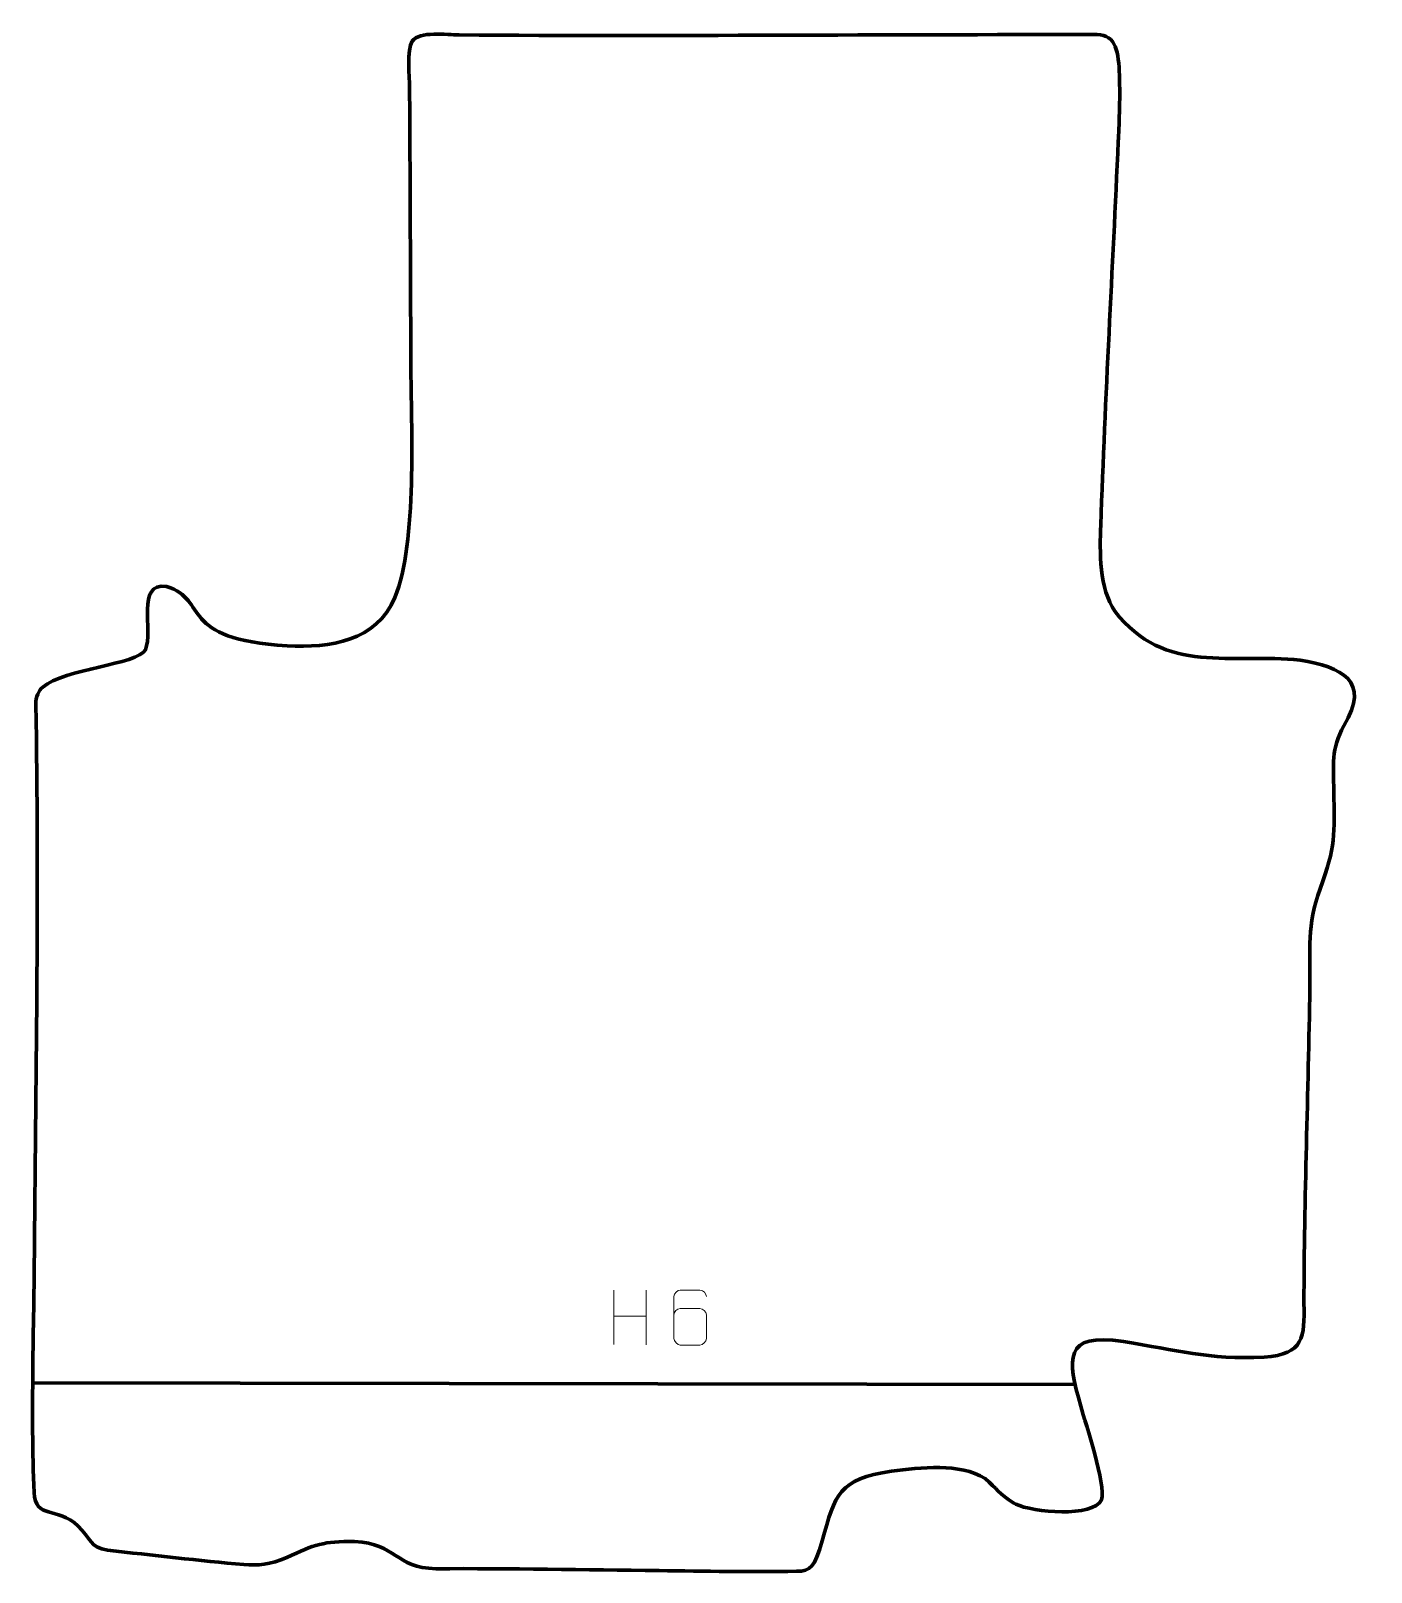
# Model space of a CAD drawing. Header units: millimetres. Extents: x -537 to 73, y 38 to 739.
import ezdxf

# ---------------------------------------------------------------- set-up
doc = ezdxf.new("R2010")
doc.units = ezdxf.units.MM
doc.header["$MEASUREMENT"] = 0
doc.layers.add('layer 2', color=7, linetype='Continuous')
doc.layers.add('layer 3', color=7, linetype='Continuous')

msp = doc.modelspace()

# ---------------------------------------------------------------- linework, layer by layer
at = {"layer": 'layer 2', "color": 140, "lineweight": 158}
msp.add_open_spline([(-536.6051, 123.961), (-536.6051, 123.961), (-61.3651, 123.1425), (-61.3651, 123.1425)], degree=3, dxfattribs=at)
at = {"layer": 'layer 3', "color": 242, "lineweight": 158}
msp.add_open_spline([(-364.4909, 713.3637), (-364.5206, 718.4788), (-365.8159, 730.9987), (-363.2754, 734.7526), (-363.2754, 734.7526), (-360.0821, 739.4712), (-347.462, 737.618), (-341.928, 737.5827), (-341.928, 737.5827), (-245.1196, 736.9658), (-148.2738, 737.8484), (-51.4607, 737.7454), (-51.4607, 737.7454), (-42.6528, 737.7361), (-41.6789, 729.3929), (-41.3069, 719.2957), (-41.3069, 719.2957), (-40.9023, 708.3134), (-41.5264, 695.2798), (-41.8021, 689.2727), (-41.8021, 689.2727), (-44.4737, 631.0692), (-47.7296, 572.6668), (-49.8403, 514.4668), (-49.8403, 514.4668), (-50.2768, 502.4316), (-50.5421, 485.3233), (-43.3482, 475.2025), (-43.3482, 475.2025), (-20.7488, 445.7762), (10.0601, 456.4378), (41.0428, 452.9306), (41.0428, 452.9306), (59.7338, 449.8302), (73.3177, 443.5988), (60.8772, 423.0511), (60.8772, 423.0511), (54.9404, 412.7213), (56.2084, 404.9695), (56.3069, 393.5023), (56.3069, 393.5023), (56.5472, 373.5226), (57.2219, 368.0907), (50.1074, 348.8206), (50.1074, 348.8206), (43.9325, 332.0955), (45.61, 321.4028), (45.3835, 304.007), (45.3835, 304.007), (44.7334, 256.1441), (42.7523, 207.7819), (42.7199, 160.0208), (42.7199, 160.0208), (42.8734, 144.7081), (42.9535, 136.9091), (24.5829, 135.6686), (24.5829, 135.6686), (-1.177, 134.3732), (-15.0341, 138.9033), (-39.4238, 142.6972), (-39.4238, 142.6972), (-67.141, 147.0087), (-64.9272, 134.6229), (-58.9303, 113.3483), (-58.9303, 113.3483), (-56.5823, 105.0186), (-47.3991, 77.6162), (-49.4866, 70.6595), (-49.4866, 70.6595), (-53.1267, 62.3988), (-81.0287, 65.0552), (-88.4136, 68.6965), (-88.4136, 68.6965), (-88.4136, 68.6965), (-89.3672, 69.1667), (-89.3672, 69.1667), (-89.3672, 69.1667), (-96.1315, 73.4572), (-97.1705, 75.756), (-102.499, 80.3139), (-102.499, 80.3139), (-114.1289, 87.7423), (-131.7507, 85.227), (-145.0179, 83.7082), (-145.0179, 83.7082), (-169.2117, 79.9388), (-170.6035, 73.4695), (-176.704, 51.9547), (-176.704, 51.9547), (-180.1364, 39.8495), (-181.7482, 38.2408), (-188.3777, 38.1166), (-188.3777, 38.1166), (-209.1014, 37.7283), (-230.1428, 38.2146), (-250.9001, 38.4175), (-250.9001, 38.4175), (-284.6588, 38.7758), (-318.795, 39.5038), (-352.5142, 39.294), (-352.5142, 39.294), (-371.2472, 39.7441), (-370.3769, 50.7328), (-389.5147, 51.6556), (-389.5147, 51.6556), (-403.7848, 51.8781), (-407.7203, 50.3117), (-420.42, 44.3846), (-420.42, 44.3846), (-427.8933, 41.1002), (-433.789, 40.6753), (-439.9049, 41.2051), (-439.9049, 41.2051), (-460.1343, 42.958), (-481.7787, 45.4514), (-501.9688, 47.7702), (-501.9688, 47.7702), (-510.0445, 48.7397), (-509.565, 53.2115), (-515.4778, 58.792), (-515.4778, 58.792), (-525.0906, 67.8647), (-535.0055, 61.7021), (-535.4883, 73.9425), (-535.4883, 73.9425), (-536.9477, 110.9412), (-535.5827, 148.3864), (-535.2907, 186.0419), (-535.2907, 186.0419), (-534.654, 268.1175), (-533.1115, 351.1942), (-534.6758, 432.8342), (-534.6758, 432.8342), (-534.7409, 436.2277), (-533.3624, 439.1738), (-531.5257, 440.7274), (-531.5257, 440.7274), (-521.7164, 449.0249), (-488.5323, 450.9246), (-484.7919, 457.6005), (-484.7919, 457.6005), (-481.0191, 466.5573), (-489.1767, 488.5814), (-475.1751, 486.4919), (-475.1751, 486.4919), (-455.4709, 480.3581), (-470.5315, 462.3527), (-420.2057, 459.4906), (-420.2057, 459.4906), (-400.7758, 458.3858), (-379.5895, 461.5084), (-371.1555, 481.5198), (-371.1555, 481.5198), (-361.0053, 506.633), (-363.8185, 559.1572), (-363.926, 587.7424), (-363.926, 587.7424), (-364.0835, 629.6161), (-364.2502, 671.4904), (-364.4909, 713.3637)], degree=3, knots=[0, 0, 0, 0, 0.02439024, 0.02439024, 0.02439024, 0.02439024, 0.04878049, 0.04878049, 0.04878049, 0.04878049, 0.07317073, 0.07317073, 0.07317073, 0.07317073, 0.09756098, 0.09756098, 0.09756098, 0.09756098, 0.12195122, 0.12195122, 0.12195122, 0.12195122, 0.14634146, 0.14634146, 0.14634146, 0.14634146, 0.17073171, 0.17073171, 0.17073171, 0.17073171, 0.19512195, 0.19512195, 0.19512195, 0.19512195, 0.2195122, 0.2195122, 0.2195122, 0.2195122, 0.24390244, 0.24390244, 0.24390244, 0.24390244, 0.26829268, 0.26829268, 0.26829268, 0.26829268, 0.29268293, 0.29268293, 0.29268293, 0.29268293, 0.31707317, 0.31707317, 0.31707317, 0.31707317, 0.34146341, 0.34146341, 0.34146341, 0.34146341, 0.36585366, 0.36585366, 0.36585366, 0.36585366, 0.3902439, 0.3902439, 0.3902439, 0.3902439, 0.41463415, 0.41463415, 0.41463415, 0.41463415, 0.43902439, 0.43902439, 0.43902439, 0.43902439, 0.46341463, 0.46341463, 0.46341463, 0.46341463, 0.48780488, 0.48780488, 0.48780488, 0.48780488, 0.51219512, 0.51219512, 0.51219512, 0.51219512, 0.53658537, 0.53658537, 0.53658537, 0.53658537, 0.56097561, 0.56097561, 0.56097561, 0.56097561, 0.58536585, 0.58536585, 0.58536585, 0.58536585, 0.6097561, 0.6097561, 0.6097561, 0.6097561, 0.63414634, 0.63414634, 0.63414634, 0.63414634, 0.65853659, 0.65853659, 0.65853659, 0.65853659, 0.68292683, 0.68292683, 0.68292683, 0.68292683, 0.70731707, 0.70731707, 0.70731707, 0.70731707, 0.73170732, 0.73170732, 0.73170732, 0.73170732, 0.75609756, 0.75609756, 0.75609756, 0.75609756, 0.7804878, 0.7804878, 0.7804878, 0.7804878, 0.80487805, 0.80487805, 0.80487805, 0.80487805, 0.82926829, 0.82926829, 0.82926829, 0.82926829, 0.85365854, 0.85365854, 0.85365854, 0.85365854, 0.87804878, 0.87804878, 0.87804878, 0.87804878, 0.90243902, 0.90243902, 0.90243902, 0.90243902, 0.92682927, 0.92682927, 0.92682927, 0.92682927, 0.95121951, 0.95121951, 0.95121951, 0.95121951, 1, 1, 1, 1], dxfattribs=at)
at = {"layer": 'layer 3', "color": 250, "lineweight": 9}
for points in [[(-271.4309, 166.1254), (-271.4309, 166.1254), (-271.4309, 141.3479), (-271.4309, 141.3479)], [(-256.7876, 166.1254), (-256.7876, 166.1254), (-256.7876, 141.1719), (-256.7876, 141.1719)], [(-271.4309, 154.2431), (-271.4309, 154.2431), (-256.7876, 154.2435), (-256.7876, 154.2435)]]:
    msp.add_open_spline(points, degree=3, dxfattribs=at)
msp.add_open_spline([(-229.3577, 163.1893), (-229.3818, 164.5288), (-230.738, 166.182), (-232.3099, 166.1477), (-232.3099, 166.1477), (-235.2947, 166.1474), (-238.2799, 166.1474), (-241.2653, 166.1477), (-241.2653, 166.1477), (-242.4844, 166.1626), (-244.2126, 164.725), (-244.2176, 163.1893), (-244.2176, 163.1893), (-244.2173, 156.8288), (-244.2173, 150.468), (-244.2176, 144.1073), (-244.2176, 144.1073), (-244.2129, 142.9444), (-242.4844, 141.1733), (-241.2653, 141.1489), (-241.2653, 141.1489), (-238.2799, 141.1492), (-235.2947, 141.1492), (-232.3099, 141.1489), (-232.3099, 141.1489), (-231.0318, 141.1927), (-229.3621, 142.8072), (-229.3577, 144.1073), (-229.3577, 144.1073), (-229.3577, 147.6906), (-229.3577, 151.2737), (-229.3577, 154.8564), (-229.3577, 154.8564), (-229.3962, 156.3346), (-230.9789, 157.7675), (-232.3099, 157.7655), (-232.3099, 157.7655), (-235.2947, 157.7658), (-238.2799, 157.7658), (-241.2653, 157.7655), (-241.2653, 157.7655), (-242.5948, 157.7705), (-244.2378, 156.2632), (-244.1961, 154.8347)], degree=3, knots=[0, 0, 0, 0, 0.08333333, 0.08333333, 0.08333333, 0.08333333, 0.16666667, 0.16666667, 0.16666667, 0.16666667, 0.25, 0.25, 0.25, 0.25, 0.33333333, 0.33333333, 0.33333333, 0.33333333, 0.41666667, 0.41666667, 0.41666667, 0.41666667, 0.5, 0.5, 0.5, 0.5, 0.58333333, 0.58333333, 0.58333333, 0.58333333, 0.66666667, 0.66666667, 0.66666667, 0.66666667, 0.75, 0.75, 0.75, 0.75, 0.83333333, 0.83333333, 0.83333333, 0.83333333, 1, 1, 1, 1], dxfattribs=at)

doc.saveas('drawing.dxf')
